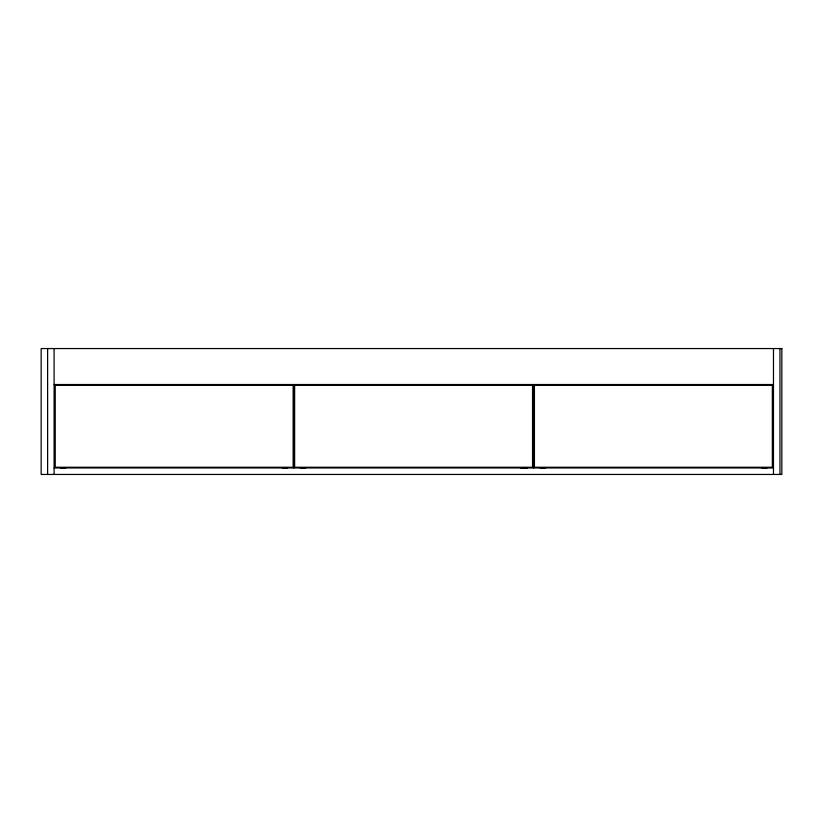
<?xml version="1.0" encoding="UTF-8"?>
<svg xmlns="http://www.w3.org/2000/svg" width="823" height="823" viewBox="0 0 823 823"><rect width="100%" height="100%" fill="white"/><g stroke="black" fill="none" stroke-linecap="round" stroke-linejoin="round"><path stroke-width="1.23" d="M54.102 384.526L773.476 384.526M54.102 467.968L773.476 467.968M60.511 467.989L65.645 467.989M282.351 467.989L287.474 467.989M300.302 467.989L305.426 467.989M520.856 467.989L527.265 467.989M540.094 467.989L545.217 467.989M761.933 467.989L767.057 467.989M779.947 348.551L779.947 474.449M773.476 348.551L773.476 474.449M533.685 384.547L533.685 467.968M293.893 384.547L293.893 467.968M54.102 348.551L54.102 474.449M47.621 348.551L47.621 474.449M781.85 348.551L41.15 348.551L41.15 474.449L781.85 474.449L781.85 348.551M293.132 385.246L55.234 385.246L55.234 467.248L293.132 467.248L293.132 385.246M532.543 385.246L294.644 385.246L294.644 467.248L532.543 467.248L532.543 385.246M772.334 385.246L534.436 385.246L534.436 467.248L772.334 467.248L772.334 385.246"/></g></svg>
